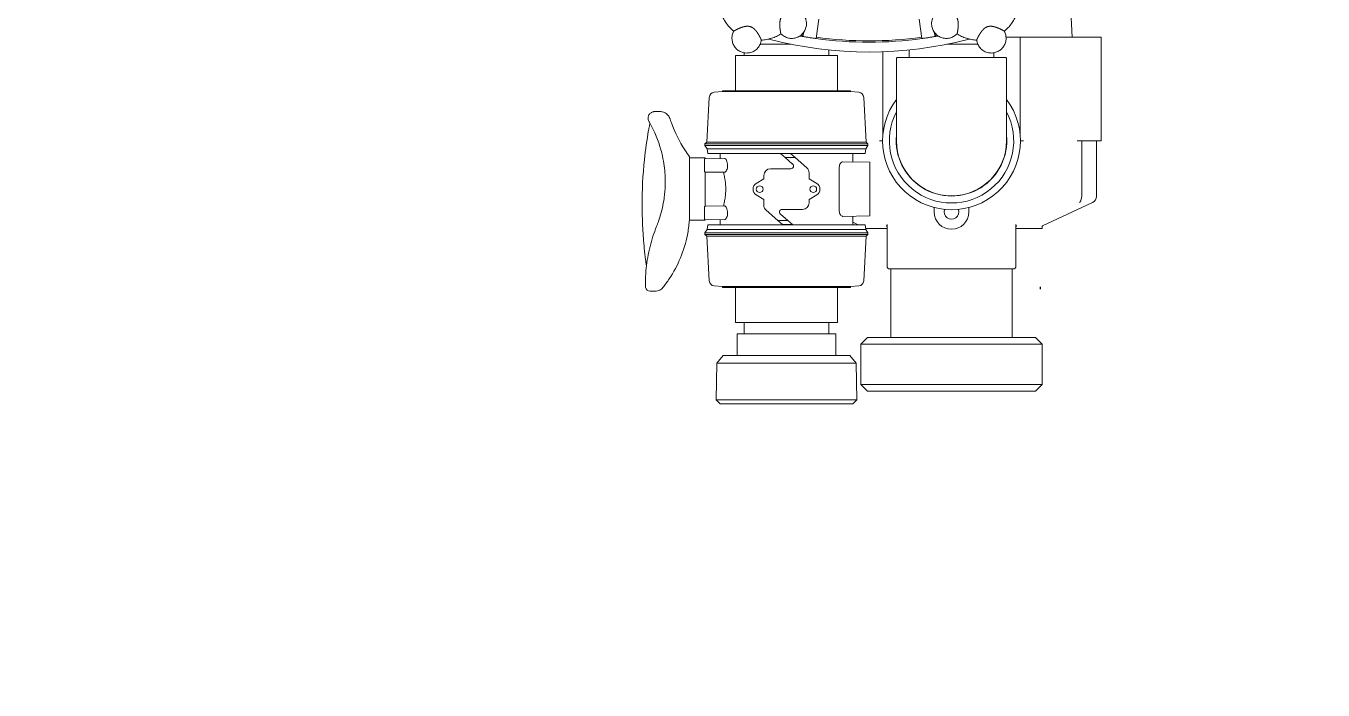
# Model space of a CAD drawing. Header units: centimetres. Extents: x 405564 to 502064, y 46284 to 60634.
# Drawn here: x 484706.7 to 484761.8, y 56594.8 to 56623 of the extents above; entities that cross this region are included whole.
import ezdxf

# ---------------------------------------------------------------- set-up
doc = ezdxf.new("R2010")
doc.units = ezdxf.units.CM
for name, pattern in [('( Hidden )', [0.375, 0.25, -0.125]), ('ACAD_ISO07W100', [3, 0, -3]), ('DOT', [0.25, 0, -0.25])]:
    doc.linetypes.add(name, pattern=pattern)
doc.layers.get('0').update_dxf_attribs({"color": 8, "lineweight": 9})
doc.layers.add('0-KRCN-MİMARİ-220526', color=8, linetype='Continuous', lineweight=9)
doc.layers.add('Visible (ISO)', color=8, linetype='Continuous', lineweight=18)
doc.layers.add('AS_DOS_TERAS_UST', color=8, linetype='ACAD_ISO07W100')
doc.layers.add('AS_NOT_MIMARI', color=8, linetype='Continuous')

# ---------------------------------------------------------------- blocks, each defined once
blk = doc.blocks.new('A$Cdfb98813')
h = blk.add_hatch()
h.set_pattern_fill('ANGLE', color=256, scale=0.3)
h.set_pattern_definition([(0, (182.2423, -979.0145), (0, 2.0955), [1.524, -0.5715]), (90, (182.2423, -979.0145), (-2.0955, 1e-16), [1.524, -0.5715])])
h.paths.add_polyline_path([(1918.018, 199.001), (1545.018, 199.001), (1545.018, 300), (1515.018, 300), (1515.018, 199.001), (238.979, 199.001), (238.979, -429.5), (238.979, -658.015), (1918.018, -658.015)])
h.paths.add_polyline_path([(268.979, -429.5), (268.979, 169.001), (1888.018, 169.001), (1888.018, -628.015), (268.979, -628.015), (268.979, -453.5)], flags=16)
h.paths.add_polyline_path([(1888.018, -429.5), (268.979, -429.5), (268.979, -459.5), (1888.018, -459.5)], flags=0)
at = {"layer": 'Visible (ISO)', "linetype": '( Hidden )', "ltscale": 100}
for p, q in [((901.275, -208.259), (901.367, -210)), ((890.491, -210.054), (890.606, -209.237)), ((894.985, -210.054), (894.871, -209.237)), ((889.435, -210.296), (888.12, -210.296)), ((889.934, -209.966), (889.966, -209.788)), ((895.542, -209.966), (895.511, -209.788)), ((897.357, -210.296), (896.041, -210.296)), ((899.155, -210), (898.555, -210)), ((899.155, -210), (899.294, -210)), ((901.58, -210), (899.294, -210)), ((901.58, -210), (901.972, -210)), ((902.592, -210), (901.972, -210))]:
    blk.add_line(p, q, dxfattribs=at)
at = {"layer": 'Visible (ISO)', "ltscale": 100}
for p, q in [((899.155, -210), (899.155, -214.151)), ((902.592, -210), (902.592, -214.397)), ((891.4, -210.78), (887.071, -210.78)), ((887.071, -212.276), (887.071, -210.78)), ((887.441, -210.78), (887.441, -210.661)), ((891.03, -210.78), (891.03, -210.54)), ((891.4, -212.276), (891.4, -210.78)), ((893.327, -210.618), (893.327, -214.151)), ((898.547, -210.866), (893.934, -210.866)), ((894.447, -210.866), (894.447, -210.54)), ((898.035, -210.866), (898.035, -210.661)), ((893.906, -212.403), (893.906, -210.894)), ((898.576, -212.403), (898.576, -210.894)), ((886.522, -212.305), (886.163, -212.337)), ((891.949, -212.276), (886.522, -212.276)), ((886.522, -212.305), (886.522, -212.276)), ((891.949, -212.305), (886.522, -212.305)), ((891.949, -212.305), (891.949, -212.276)), ((891.949, -212.305), (892.308, -212.337)), ((893.906, -212.403), (893.906, -214.397)), ((898.576, -214.397), (898.576, -212.403)), ((885.955, -212.551), (885.848, -214.451)), ((892.516, -212.551), (892.623, -214.451)), ((883.861, -213.153), (883.681, -213.153)), ((883.446, -213.665), (883.433, -213.665)), ((885.848, -214.451), (885.776, -214.523)), ((892.695, -214.523), (885.776, -214.523)), ((885.776, -214.597), (885.776, -214.523)), ((892.695, -214.597), (885.776, -214.597)), ((885.861, -214.736), (885.776, -214.597)), ((892.623, -214.451), (885.848, -214.451)), ((892.61, -214.736), (885.861, -214.736)), ((885.898, -214.936), (885.861, -214.736)), ((892.573, -214.936), (892.61, -214.736)), ((892.61, -214.736), (892.695, -214.597)), ((892.623, -214.451), (892.695, -214.523)), ((892.695, -214.597), (892.695, -214.523)), ((893.316, -214.397), (893.187, -214.397)), ((899.294, -214.397), (899.165, -214.397)), ((901.972, -214.397), (901.58, -214.397)), ((901.766, -214.397), (901.766, -216.756)), ((902.592, -214.397), (901.972, -214.397)), ((902.392, -214.397), (902.392, -216.756)), ((885.125, -215.08), (885.125, -215.908)), ((885.79, -215.124), (885.125, -215.124)), ((885.761, -215.156), (886.602, -215.146)), ((885.761, -215.156), (885.761, -215.71)), ((885.79, -215.124), (885.79, -215.155)), ((892.573, -214.936), (885.898, -214.936)), ((886.416, -215.148), (886.416, -214.936)), ((888.987, -214.939), (889.401, -214.939)), ((889.183, -215.11), (888.987, -214.939)), ((889.496, -215.382), (889.183, -215.11)), ((889.597, -215.11), (889.183, -215.11)), ((889.401, -214.939), (889.597, -215.11)), ((889.597, -215.11), (890.099, -215.546)), ((892.767, -215.308), (891.634, -215.288)), ((892.055, -215.296), (892.055, -214.936)), ((885.79, -215.71), (885.761, -215.71)), ((885.79, -215.71), (885.79, -217.184)), ((885.79, -215.725), (886.602, -215.735)), ((888.559, -215.581), (889.421, -215.581)), ((890.197, -215.761), (890.197, -216.005)), ((891.478, -217.381), (891.478, -215.513)), ((892.767, -215.308), (892.767, -215.536)), ((892.767, -215.536), (892.767, -217.358)), ((884.081, -216.415), (884.081, -215.857)), ((885.125, -216.836), (885.125, -215.908)), ((887.948, -216.207), (888.274, -216.005)), ((888.274, -216.005), (888.274, -215.866)), ((890.197, -216.005), (890.523, -216.207)), ((885.125, -216.836), (885.125, -217.406)), ((888.274, -216.889), (887.948, -216.688)), ((888.274, -217.133), (888.274, -216.889)), ((890.523, -216.688), (890.197, -216.889)), ((890.197, -216.889), (890.197, -217.028)), ((885.761, -217.184), (885.79, -217.184)), ((885.761, -217.184), (885.761, -217.739)), ((885.79, -217.169), (886.602, -217.159)), ((888.874, -217.785), (888.372, -217.348)), ((889.912, -217.313), (889.05, -217.313)), ((892.767, -217.358), (892.767, -217.586)), ((895.5, -217.415), (895.5, -217.226)), ((896.981, -217.226), (896.981, -217.415)), ((900.102, -218.006), (902.227, -217.014)), ((885.79, -217.771), (885.112, -217.771)), ((885.761, -217.739), (886.602, -217.748)), ((885.79, -217.739), (885.79, -217.771)), ((885.898, -217.959), (885.861, -218.158)), ((892.573, -217.959), (885.898, -217.959)), ((886.416, -217.959), (886.416, -217.746)), ((889.07, -217.955), (888.874, -217.785)), ((888.874, -217.785), (889.288, -217.785)), ((888.975, -217.513), (889.288, -217.785)), ((889.484, -217.955), (889.07, -217.955)), ((889.288, -217.785), (889.484, -217.955)), ((891.634, -217.606), (892.767, -217.586)), ((892.055, -217.959), (892.055, -217.599)), ((892.279, -217.959), (892.055, -217.854)), ((892.573, -217.959), (892.61, -218.158)), ((893.507, -217.948), (893.507, -219.722)), ((898.975, -217.948), (898.975, -219.722)), ((900.085, -218.031), (900.085, -218.127)), ((885.861, -218.158), (885.776, -218.297)), ((892.695, -218.297), (885.776, -218.297)), ((885.776, -218.371), (885.776, -218.297)), ((892.695, -218.371), (885.776, -218.371)), ((885.848, -218.443), (885.776, -218.371)), ((892.623, -218.443), (885.848, -218.443)), ((885.955, -220.343), (885.848, -218.443)), ((892.61, -218.158), (885.861, -218.158)), ((892.516, -220.343), (892.623, -218.443)), ((892.604, -218.127), (893.507, -218.127)), ((892.61, -218.158), (892.695, -218.297)), ((892.623, -218.443), (892.695, -218.371)), ((892.695, -218.371), (892.695, -218.297)), ((898.975, -218.127), (900.085, -218.127)), ((883.292, -219.694), (883.29, -219.694)), ((893.621, -219.836), (898.861, -219.836)), ((893.664, -222.746), (893.664, -219.836)), ((898.818, -222.746), (898.818, -219.836)), ((883.245, -220.472), (883.245, -220.576)), ((883.444, -220.776), (883.703, -220.776)), ((886.522, -220.589), (886.163, -220.557)), ((891.949, -220.589), (886.522, -220.589)), ((886.522, -220.618), (886.522, -220.589)), ((891.949, -220.618), (886.522, -220.618)), ((887.071, -222.114), (887.071, -220.618)), ((891.4, -222.114), (891.4, -220.618)), ((891.949, -220.589), (892.308, -220.557)), ((891.949, -220.618), (891.949, -220.589)), ((891.4, -222.114), (887.071, -222.114)), ((887.441, -222.114), (887.441, -222.598)), ((891.03, -222.114), (891.03, -222.598)), ((887.137, -222.598), (891.334, -222.598)), ((887.137, -222.598), (887.137, -223.509)), ((891.334, -222.598), (891.334, -223.509)), ((892.681, -222.746), (892.396, -223.031)), ((899.801, -222.746), (892.681, -222.746)), ((899.801, -222.746), (900.086, -223.031)), ((886.545, -223.509), (886.272, -223.841)), ((886.545, -223.509), (891.926, -223.509)), ((891.926, -223.509), (892.199, -223.841)), ((892.396, -223.031), (900.086, -223.031)), ((892.396, -224.74), (892.396, -223.031)), ((900.086, -224.74), (900.086, -223.031)), ((886.272, -223.841), (886.245, -225.389)), ((886.272, -223.841), (892.199, -223.841)), ((892.199, -223.841), (892.226, -225.389)), ((900.086, -224.74), (892.396, -224.74)), ((892.681, -225.024), (892.396, -224.74)), ((892.681, -225.024), (899.801, -225.024)), ((899.801, -225.024), (900.086, -224.74)), ((886.245, -225.389), (892.226, -225.389)), ((886.413, -225.56), (886.245, -225.389)), ((886.413, -225.56), (892.058, -225.56)), ((892.058, -225.56), (892.226, -225.389))]:
    blk.add_line(p, q, dxfattribs=at)
for centre in [(888.097, -216.447), (890.374, -216.447)]:
    blk.add_circle(centre, 0.142, dxfattribs=at)
at = {"layer": 'Visible (ISO)', "linetype": '( Hidden )', "ltscale": 100}
for centre, radius, start, end in [((888.074, -208.418), 1.709, 201.128, 230.872), ((889.457, -209.423), 0.626, 223.3424, 64.6576), ((896.02, -209.423), 0.626, 115.3424, 316.6576), ((897.402, -208.418), 1.709, 309.128, 338.872), ((887.546, -210.043), 0.626, 151.3424, 352.6576), ((897.93, -210.043), 0.626, 187.3424, 28.6576), ((888.074, -208.418), 1.709, 273.128, 302.872), ((892.738, -194.065), 16.564, 255.146, 284.854), ((892.738, -194.065), 16.146, 259.5388, 260), ((892.738, -194.065), 16.089, 259.7221, 260), ((892.738, -194.065), 16.147, 260, 262), ((892.738, -194.065), 16.146, 262, 278), ((892.738, -194.065), 16.089, 262, 278), ((892.738, -194.065), 16.147, 278, 280), ((892.738, -194.065), 16.089, 280, 280.2779), ((892.738, -194.065), 16.146, 280, 280.4612), ((897.402, -208.418), 1.709, 237.128, 266.872)]:
    blk.add_arc(centre, radius, start, end, dxfattribs=at)
at = {"layer": 'Visible (ISO)', "ltscale": 100}
for centre, radius, start, end in [((893.934, -210.894), 0.0285, 90, 180), ((898.547, -210.894), 0.0285, 0, 90), ((886.183, -212.564), 0.228, 95.0276, 176.7588), ((892.288, -212.564), 0.228, 3.2412, 84.9724), ((896.241, -214.397), 2.925, 142.9814, 37.0186), ((879.02, -216.136), 5.069, 15.4622, 29.5461), ((889.708, -211.698), 5.695, 199.8964, 212.8148), ((896.241, -214.397), 2.64, 152.1988, 27.8012), ((896.241, -214.397), 2.346, 174.3522, 5.6478), ((896.241, -214.397), 2.335, 180, 0), ((888.559, -215.866), 0.285, 90, 180), ((889.421, -215.467), 0.114, 270, 49), ((889.912, -215.761), 0.285, 0, 49), ((888.097, -216.447), 0.283, 121.7412, 238.2588), ((890.374, -216.447), 0.283, 301.7412, 58.2588), ((902.107, -216.756), 0.285, 295, 0), ((888.559, -217.133), 0.285, 180, 229), ((889.05, -217.427), 0.114, 90, 229), ((889.912, -217.028), 0.285, 270, 0), ((896.241, -217.415), 0.74, 180, 0), ((896.241, -217.415), 0.313, 159.6843, 20.3157), ((900.114, -218.031), 0.0285, 115, 180), ((893.621, -219.722), 0.114, 180, 270), ((898.861, -219.722), 0.114, 270, 0), ((883.444, -220.576), 0.199, 194.7693, 270), ((886.183, -220.33), 0.228, 183.2412, 264.9724), ((892.288, -220.33), 0.228, 275.0276, 356.7588)]:
    blk.add_arc(centre, radius, start, end, dxfattribs=at)
at = {"layer": 'Visible (ISO)', "linetype": '( Hidden )', "ltscale": 100}
for points in [[(889.725, -208.857), (889.723, -208.856), (889.717, -208.855), (889.699, -208.856), (889.686, -208.857), (889.656, -208.861), (889.635, -208.863), (889.589, -208.87), (889.563, -208.875), (889.51, -208.885), (889.477, -208.891), (889.411, -208.907), (889.376, -208.917), (889.325, -208.933), (889.303, -208.941), (889.259, -208.957), (889.237, -208.967), (889.185, -208.992), (889.15, -209.012), (889.087, -209.06), (889.059, -209.088), (889.016, -209.148), (888.997, -209.183), (888.971, -209.258), (888.963, -209.297), (888.955, -209.355), (888.953, -209.378), (888.95, -209.425), (888.95, -209.449), (888.951, -209.503), (888.952, -209.538), (888.958, -209.607), (888.961, -209.64), (888.968, -209.693), (888.972, -209.719), (888.98, -209.766), (888.983, -209.786), (888.99, -209.816), (888.993, -209.828), (888.998, -209.846), (889, -209.851), (889.001, -209.853)], [(896.475, -209.853), (896.477, -209.851), (896.479, -209.846), (896.484, -209.828), (896.487, -209.816), (896.493, -209.786), (896.497, -209.766), (896.504, -209.719), (896.508, -209.693), (896.515, -209.64), (896.519, -209.607), (896.524, -209.538), (896.526, -209.503), (896.526, -209.449), (896.526, -209.425), (896.523, -209.378), (896.521, -209.355), (896.514, -209.297), (896.505, -209.258), (896.479, -209.183), (896.461, -209.148), (896.417, -209.088), (896.389, -209.06), (896.326, -209.012), (896.292, -208.992), (896.239, -208.967), (896.218, -208.957), (896.174, -208.941), (896.151, -208.933), (896.1, -208.917), (896.065, -208.907), (895.999, -208.891), (895.967, -208.885), (895.913, -208.875), (895.887, -208.87), (895.841, -208.863), (895.821, -208.861), (895.79, -208.857), (895.777, -208.856), (895.759, -208.855), (895.753, -208.856), (895.752, -208.857)], [(888.168, -210.123), (888.168, -210.121), (888.167, -210.116), (888.16, -210.099), (888.155, -210.087), (888.142, -210.059), (888.134, -210.041), (888.113, -209.999), (888.1, -209.975), (888.074, -209.928), (888.058, -209.899), (888.022, -209.841), (888.003, -209.811), (887.971, -209.767), (887.957, -209.748), (887.928, -209.711), (887.912, -209.694), (887.872, -209.652), (887.842, -209.625), (887.777, -209.58), (887.741, -209.562), (887.671, -209.539), (887.632, -209.533), (887.553, -209.531), (887.513, -209.535), (887.456, -209.545), (887.433, -209.551), (887.387, -209.563), (887.365, -209.57), (887.314, -209.587), (887.28, -209.6), (887.217, -209.626), (887.187, -209.639), (887.138, -209.663), (887.114, -209.674), (887.073, -209.696), (887.055, -209.706), (887.028, -209.721), (887.017, -209.727), (887.002, -209.738), (886.998, -209.741), (886.997, -209.743)], [(898.48, -209.743), (898.479, -209.741), (898.475, -209.738), (898.459, -209.727), (898.448, -209.721), (898.421, -209.706), (898.404, -209.696), (898.362, -209.674), (898.338, -209.663), (898.289, -209.639), (898.259, -209.626), (898.196, -209.6), (898.163, -209.587), (898.111, -209.57), (898.089, -209.563), (898.043, -209.551), (898.02, -209.545), (897.963, -209.535), (897.923, -209.531), (897.844, -209.533), (897.805, -209.539), (897.735, -209.562), (897.699, -209.58), (897.634, -209.625), (897.604, -209.652), (897.564, -209.694), (897.549, -209.711), (897.519, -209.748), (897.505, -209.767), (897.474, -209.811), (897.454, -209.841), (897.418, -209.899), (897.402, -209.928), (897.376, -209.975), (897.364, -209.999), (897.343, -210.041), (897.334, -210.059), (897.321, -210.087), (897.316, -210.099), (897.31, -210.116), (897.308, -210.121), (897.309, -210.123)]]:
    blk.add_open_spline(points, degree=3, knots=[1.593447, 1.593447, 1.593447, 1.593447, 1.741705, 1.741705, 1.890087, 1.890087, 2.048895, 2.048895, 2.207703, 2.207703, 2.382003, 2.382003, 2.556302, 2.556302, 2.669107, 2.669107, 2.781911, 2.781911, 2.975658, 2.975658, 3.169405, 3.169405, 3.363153, 3.363153, 3.5569, 3.5569, 3.669704, 3.669704, 3.782509, 3.782509, 3.956808, 3.956808, 4.131108, 4.131108, 4.289916, 4.289916, 4.448724, 4.448724, 4.597106, 4.597106, 4.745364, 4.745364, 4.745364, 4.745364], dxfattribs=at)
at = {"layer": 'Visible (ISO)', "ltscale": 100}
for points, knots in [([(883.399, -213.584), (883.389, -213.566), (883.381, -213.547), (883.368, -213.507), (883.364, -213.487), (883.359, -213.438), (883.362, -213.41), (883.365, -213.39)], [-4.270058, -4.270058, -4.270058, -4.270058, -4.1646846, -4.1646846, -4.0499693, -4.0499693, -3.8441765, -3.8441765, -3.8441765, -3.8441765]), ([(883.365, -213.39), (883.371, -213.356), (883.383, -213.325), (883.422, -213.257), (883.454, -213.226), (883.501, -213.194), (883.519, -213.185), (883.555, -213.169), (883.574, -213.164), (883.599, -213.159), (883.604, -213.159), (883.609, -213.158), (883.61, -213.158), (883.61, -213.158)], [-1.474632, -1.474632, -1.474632, -1.474632, -1.132445, -1.132445, -0.62443, -0.62443, -0.385219, -0.385219, -0.146008, -0.146008, -0.091559, -0.091559, -0.089219, -0.089219, -0.089219, -0.089219]), ([(883.861, -213.153), (883.912, -213.153), (883.965, -213.162), (884.067, -213.199), (884.117, -213.227), (884.199, -213.3), (884.234, -213.341), (884.261, -213.39)], [-7.456697, -7.456697, -7.456697, -7.456697, -6.865417, -6.865417, -6.274138, -6.274138, -5.752128, -5.752128, -5.752128, -5.752128]), ([(884.261, -213.39), (884.268, -213.403), (884.275, -213.419), (884.286, -213.445), (884.29, -213.456), (884.294, -213.467)], [-1.3068394, -1.3068394, -1.3068394, -1.3068394, -1.1732797, -1.1732797, -1.099095, -1.099095, -1.099095, -1.099095]), ([(884.294, -213.467), (884.3, -213.486), (884.307, -213.506), (884.326, -213.563), (884.339, -213.601), (884.352, -213.636)], [2.0112897, 2.0112897, 2.0112897, 2.0112897, 2.1302794, 2.1302794, 2.3298047, 2.3298047, 2.3298047, 2.3298047]), ([(883.183, -218.792), (883.131, -218.232), (883.106, -217.676), (883.104, -216.506), (883.136, -215.85), (883.25, -214.775), (883.309, -214.36), (883.381, -213.948)], [-16.14216, -16.14216, -16.14216, -16.14216, -13.303755, -13.303755, -9.977817, -9.977817, -7.894779, -7.894779, -7.894779, -7.894779]), ([(883.381, -213.948), (883.385, -213.924), (883.389, -213.9), (883.401, -213.834), (883.408, -213.796), (883.42, -213.735), (883.425, -213.709), (883.431, -213.674), (883.433, -213.665), (883.433, -213.665)], [-2.6292133, -2.6292133, -2.6292133, -2.6292133, -2.5040935, -2.5040935, -2.2752357, -2.2752357, -2.0483856, -2.0483856, -1.8215354, -1.8215354, -1.8215354, -1.8215354]), ([(884.084, -215.908), (884.083, -215.887), (884.082, -215.867), (884.074, -215.724), (884.062, -215.593), (884.025, -215.324), (884.001, -215.185), (883.951, -214.959), (883.929, -214.871), (883.905, -214.785)], [17.352681, 17.352681, 17.352681, 17.352681, 17.468949, 17.468949, 18.166194, 18.166194, 18.863439, 18.863439, 19.305713, 19.305713, 19.305713, 19.305713]), ([(886.602, -215.735), (886.617, -215.735), (886.633, -215.727), (886.665, -215.697), (886.681, -215.673), (886.706, -215.62), (886.717, -215.588), (886.732, -215.517), (886.735, -215.477), (886.735, -215.402), (886.731, -215.362), (886.716, -215.289), (886.704, -215.257), (886.679, -215.205), (886.664, -215.182), (886.632, -215.153), (886.616, -215.146), (886.602, -215.146)], [0.798168, 0.798168, 0.798168, 0.798168, 1.011882, 1.011882, 1.225595, 1.225595, 1.421403, 1.421403, 1.617212, 1.617212, 1.817953, 1.817953, 2.018695, 2.018695, 2.227505, 2.227505, 2.436314, 2.436314, 2.436314, 2.436314]), ([(891.478, -215.513), (891.478, -215.485), (891.482, -215.455), (891.499, -215.402), (891.51, -215.378), (891.538, -215.337), (891.557, -215.318), (891.596, -215.294), (891.616, -215.288), (891.634, -215.288)], [-1.3150382, -1.3150382, -1.3150382, -1.3150382, -1.1650919, -1.1650919, -1.0151457, -1.0151457, -0.8324365, -0.8324365, -0.6497274, -0.6497274, -0.6497274, -0.6497274]), ([(886.56, -215.734), (886.566, -215.759), (886.573, -215.784), (886.594, -215.872), (886.608, -215.939), (886.631, -216.079), (886.641, -216.152), (886.654, -216.3), (886.657, -216.375), (886.657, -216.52), (886.654, -216.594), (886.641, -216.742), (886.631, -216.815), (886.608, -216.955), (886.594, -217.022), (886.573, -217.11), (886.566, -217.136), (886.56, -217.16)], [-7.410615, -7.410615, -7.410615, -7.410615, -7.248503, -7.248503, -6.866833, -6.866833, -6.485163, -6.485163, -6.103493, -6.103493, -5.721823, -5.721823, -5.340153, -5.340153, -4.958483, -4.958483, -4.796371, -4.796371, -4.796371, -4.796371]), ([(884.04, -216.836), (884.046, -216.795), (884.051, -216.754), (884.066, -216.623), (884.074, -216.534), (884.085, -216.361), (884.088, -216.273), (884.09, -216.096), (884.088, -216.009), (884.084, -215.919), (884.084, -215.913), (884.084, -215.908)], [-11.577559, -11.577559, -11.577559, -11.577559, -11.363144, -11.363144, -10.904759, -10.904759, -10.452396, -10.452396, -10.000033, -10.000033, -9.970268, -9.970268, -9.970268, -9.970268]), ([(883.807, -217.803), (883.825, -217.751), (883.843, -217.698), (883.9, -217.514), (883.936, -217.381), (883.995, -217.115), (884.02, -216.982), (884.039, -216.847), (884.04, -216.842), (884.04, -216.836)], [3.655795, 3.655795, 3.655795, 3.655795, 3.935798, 3.935798, 4.610128, 4.610128, 5.284457, 5.284457, 5.313963, 5.313963, 5.313963, 5.313963]), ([(901.766, -216.756), (901.766, -216.784), (901.763, -216.812), (901.753, -216.864), (901.745, -216.889), (901.732, -216.921), (901.728, -216.931), (901.714, -216.958), (901.705, -216.973), (901.692, -216.993), (901.687, -217), (901.683, -217.005)], [0, 0, 0, 0, 0.1457863, 0.1457863, 0.2900078, 0.2900078, 0.3592108, 0.3592108, 0.498898, 0.498898, 0.6027649, 0.6027649, 0.6027649, 0.6027649]), ([(885.125, -217.406), (885.125, -217.487), (885.123, -217.567), (885.117, -217.698), (885.114, -217.751), (885.11, -217.803)], [-8.2137787, -8.2137787, -8.2137787, -8.2137787, -7.795349, -7.795349, -7.5217204, -7.5217204, -7.5217204, -7.5217204]), ([(886.602, -217.748), (886.617, -217.749), (886.633, -217.741), (886.665, -217.71), (886.681, -217.687), (886.706, -217.634), (886.717, -217.602), (886.732, -217.53), (886.735, -217.491), (886.735, -217.416), (886.731, -217.376), (886.716, -217.303), (886.704, -217.27), (886.679, -217.218), (886.664, -217.196), (886.632, -217.166), (886.616, -217.159), (886.602, -217.159)], [4.032655, 4.032655, 4.032655, 4.032655, 4.246368, 4.246368, 4.460081, 4.460081, 4.65589, 4.65589, 4.851698, 4.851698, 5.052439, 5.052439, 5.253181, 5.253181, 5.461991, 5.461991, 5.670801, 5.670801, 5.670801, 5.670801]), ([(891.634, -217.606), (891.616, -217.606), (891.596, -217.601), (891.557, -217.576), (891.538, -217.558), (891.51, -217.516), (891.499, -217.492), (891.482, -217.439), (891.478, -217.409), (891.478, -217.381)], [-0.66531, -0.66531, -0.66531, -0.66531, -0.4825245, -0.4825245, -0.299739, -0.299739, -0.1498695, -0.1498695, 0, 0, 0, 0]), ([(883.245, -220.472), (883.245, -220.255), (883.256, -220.034), (883.31, -219.502), (883.365, -219.19), (883.516, -218.592), (883.61, -218.306), (883.719, -218.037)], [9.904849, 9.904849, 9.904849, 9.904849, 11.011815, 11.011815, 12.572324, 12.572324, 14.095947, 14.095947, 14.095947, 14.095947]), ([(885.11, -217.803), (885.095, -217.998), (885.068, -218.196), (884.965, -218.723), (884.866, -219.051), (884.606, -219.68), (884.444, -219.98), (884.173, -220.386), (884.082, -220.509), (883.987, -220.627)], [14.904095, 14.904095, 14.904095, 14.904095, 15.917027, 15.917027, 17.6228, 17.6228, 19.328573, 19.328573, 20.118398, 20.118398, 20.118398, 20.118398]), ([(893.507, -218.027), (893.502, -218.023), (893.496, -218.019), (893.483, -218.012), (893.475, -218.009), (893.465, -218.006), (893.464, -218.006), (893.463, -218.006)], [0.01413063, 0.01413063, 0.01413063, 0.01413063, 0.05487096, 0.05487096, 0.10317466, 0.10317466, 0.10933086, 0.10933086, 0.10933086, 0.10933086]), ([(899.019, -218.006), (899.018, -218.006), (899.016, -218.006), (899.007, -218.009), (898.999, -218.012), (898.985, -218.019), (898.98, -218.023), (898.975, -218.027)], [-0.00620322, -0.00620322, -0.00620322, -0.00620322, 0, 0, 0.04861127, 0.04861127, 0.08961817, 0.08961817, 0.08961817, 0.08961817]), ([(883.276, -219.599), (883.27, -219.549), (883.263, -219.499), (883.235, -219.288), (883.216, -219.121), (883.193, -218.899), (883.188, -218.845), (883.183, -218.792)], [-22.697566, -22.697566, -22.697566, -22.697566, -22.422692, -22.422692, -21.555171, -21.555171, -21.279529, -21.279529, -21.279529, -21.279529]), ([(883.29, -219.694), (883.29, -219.694), (883.289, -219.69), (883.287, -219.672), (883.285, -219.659), (883.281, -219.632), (883.279, -219.616), (883.276, -219.599)], [-1.8161757, -1.8161757, -1.8161757, -1.8161757, -1.7032155, -1.7032155, -1.5902552, -1.5902552, -1.494406, -1.494406, -1.494406, -1.494406]), ([(883.968, -220.65), (883.968, -220.65), (883.968, -220.65), (883.949, -220.673), (883.928, -220.692), (883.878, -220.73), (883.844, -220.748), (883.773, -220.77), (883.737, -220.776), (883.703, -220.776)], [-0.5944477, -0.5944477, -0.5944477, -0.5944477, -0.5935784, -0.5935784, -0.4431798, -0.4431798, -0.2215899, -0.2215899, 0, 0, 0, 0])]:
    blk.add_open_spline(points, degree=3, knots=knots, dxfattribs=at)
for points in [[(883.43, -213.636), (883.42, -213.619), (883.41, -213.601), (883.399, -213.584)], [(883.61, -213.158), (883.634, -213.155), (883.658, -213.153), (883.681, -213.153)], [(884.921, -214.785), (884.986, -214.885), (885.054, -214.984), (885.125, -215.08)], [(901.683, -217.005), (901.681, -217.008), (901.68, -217.01), (901.68, -217.01)], [(883.719, -218.037), (883.75, -217.96), (883.78, -217.882), (883.807, -217.803)], [(883.251, -220.627), (883.247, -220.61), (883.245, -220.593), (883.245, -220.576)], [(883.987, -220.627), (883.98, -220.635), (883.974, -220.643), (883.968, -220.65)]]:
    blk.add_open_spline(points, degree=3, dxfattribs=at)
blk = doc.blocks.new('A$C6A10306C')
at = {"layer": 'AS_DOS_TERAS_UST', "linetype": 'DOT', "ltscale": 80}
blk.add_line((14185.68, -3901.454), (14185.68, -4501.454), dxfattribs=at)
at = {"layer": 'AS_NOT_MIMARI'}
blk.add_blockref('A$Cdfb98813', (13285.68, -3801.454), dxfattribs=at)

msp = doc.modelspace()

# ---------------------------------------------------------------- block references
at = {"layer": '0-KRCN-MİMARİ-220526'}
msp.add_blockref('A$C6A10306C', (470564.066, 60634.016), dxfattribs=at)

doc.saveas('drawing.dxf')
